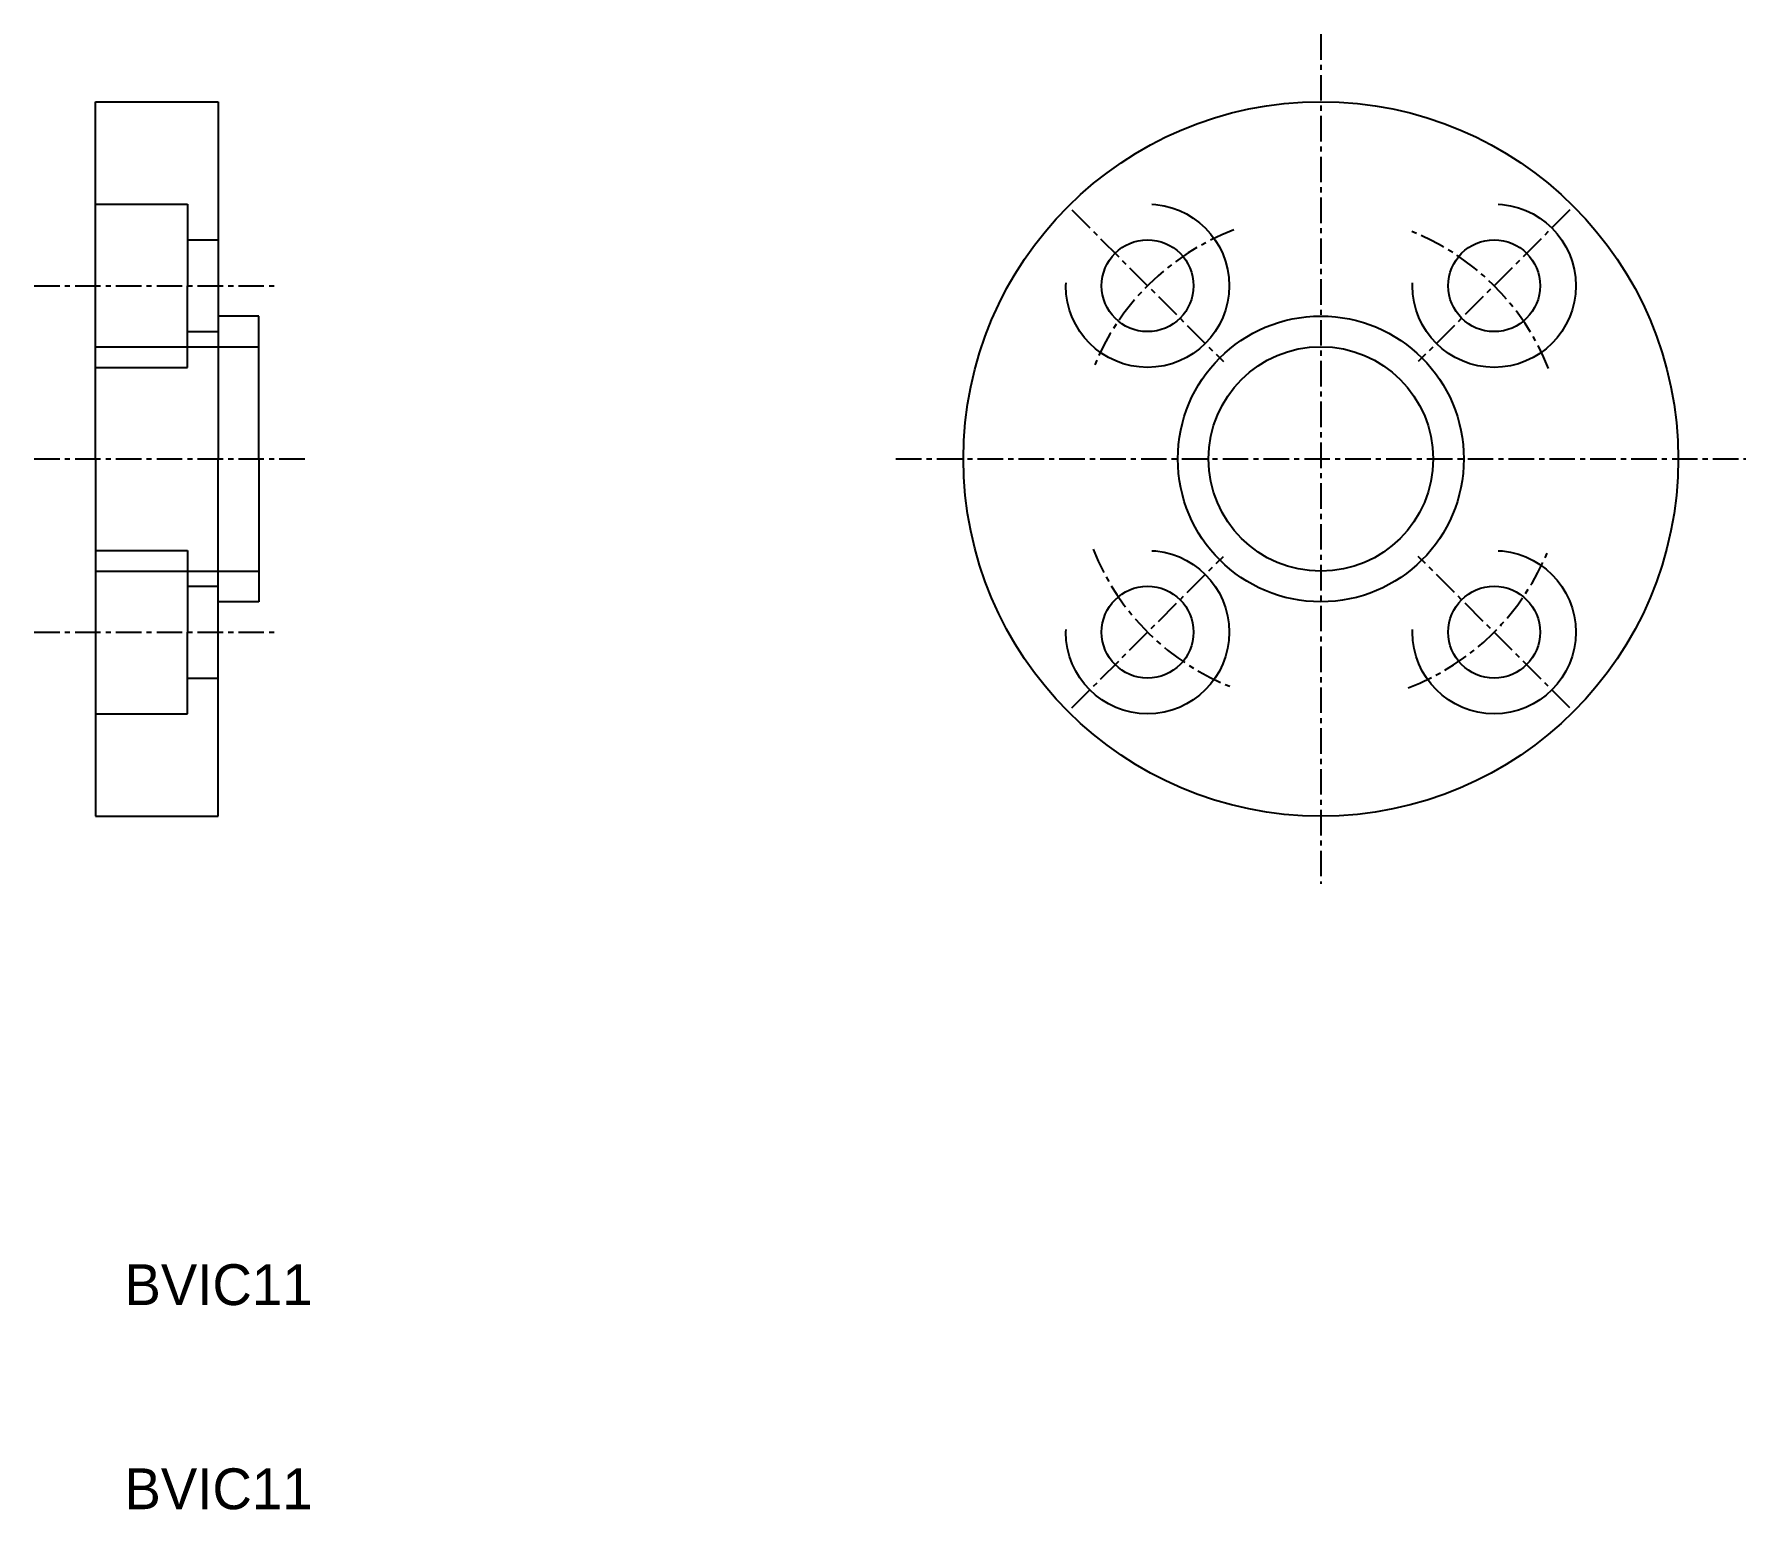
# Model space of a CAD drawing. Extents: x 136.6 to 220.4, y 88.3 to 160.5.
import ezdxf

# ---------------------------------------------------------------- set-up
doc = ezdxf.new("R2010")
doc.units = 0
doc.linetypes.add('CENTER', pattern=[2, 1.25, -0.25, 0.25, -0.25])
doc.linetypes.add('DASHED', pattern=[19.05, 12.7, -6.35])
doc.layers.get('0').update_dxf_attribs({"linetype": 'CONTINUOUS'})
doc.layers.add('CENTER', color=1, linetype='CENTER')

msp = doc.modelspace()

# ---------------------------------------------------------------- linework, layer by layer
for p, q in [((139.589, 139.737), (139.589, 157.237)), ((139.589, 157.237), (145.589, 157.237)), ((145.589, 157.237), (145.589, 139.737)), ((147.589, 146.737), (145.589, 146.737)), ((147.589, 139.737), (147.589, 146.737)), ((139.589, 139.737), (139.589, 122.237)), ((145.589, 122.237), (145.589, 139.737)), ((147.589, 139.737), (147.589, 132.737)), ((147.589, 132.737), (145.589, 132.737)), ((139.589, 122.237), (145.589, 122.237))]:
    msp.add_line(p, q)
at = {"color": 3, "linetype": 'DASHED'}
for p, q in [((139.589, 152.222), (144.089, 152.222)), ((144.089, 152.222), (144.089, 148.222)), ((144.089, 150.472), (145.589, 150.472)), ((144.089, 144.222), (144.089, 148.222)), ((144.089, 145.972), (145.589, 145.972)), ((139.589, 145.237), (147.589, 145.237)), ((139.589, 144.222), (144.089, 144.222)), ((139.589, 135.252), (144.089, 135.252)), ((144.089, 135.252), (144.089, 131.252)), ((139.589, 134.237), (147.589, 134.237)), ((144.089, 133.502), (145.589, 133.502)), ((144.089, 127.252), (144.089, 131.252)), ((144.089, 129.002), (145.589, 129.002)), ((139.589, 127.252), (144.089, 127.252))]:
    msp.add_line(p, q, dxfattribs=at)
for centre, radius in [((199.589, 139.737), 17.5), ((191.104, 148.222), 2.25), ((191.104, 148.222), 2.25), ((208.074, 148.222), 2.25), ((199.589, 139.737), 7), ((199.589, 139.737), 5.5), ((191.104, 131.252), 2.25), ((208.074, 131.252), 2.25)]:
    msp.add_circle(centre, radius)
for centre in [(191.104, 148.222), (208.074, 148.222), (191.104, 131.252), (208.074, 131.252)]:
    msp.add_circle(centre, 4, dxfattribs=at)
at = {"layer": 'CENTER', "color": 1, "linetype": 'CENTER'}
for p, q in [((199.589, 160.543), (199.589, 118.931)), ((187.391, 151.935), (194.816, 144.51)), ((187.391, 151.935), (194.816, 144.51)), ((211.787, 151.935), (204.362, 144.51)), ((136.589, 148.222), (148.589, 148.222)), ((136.589, 139.737), (150.073, 139.737)), ((178.783, 139.737), (220.395, 139.737)), ((187.391, 127.539), (194.816, 134.964)), ((211.787, 127.539), (204.362, 134.964)), ((136.589, 131.252), (148.589, 131.252))]:
    msp.add_line(p, q, dxfattribs=at)
for start, end in [(110.83178, 158.35499), (21.64501, 69.16822), (201.64501, 249.16822), (290.83178, 338.35499)]:
    msp.add_arc((199.589, 139.737), 12, start, end, dxfattribs=at)

# ---------------------------------------------------------------- texts
for p in [(141.005, 98.288), (141.005, 88.288)]:
    msp.add_text('BVIC11', height=2).set_placement(p)

doc.saveas('drawing.dxf')
